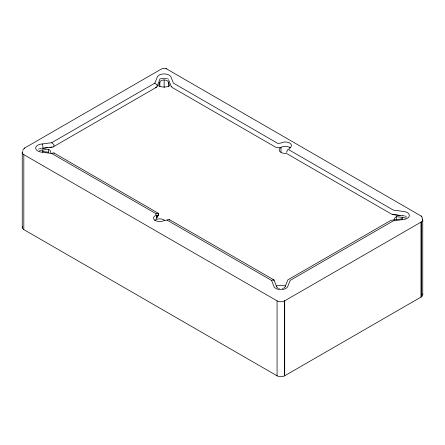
<?xml version="1.0" encoding="UTF-8"?>
<svg xmlns="http://www.w3.org/2000/svg" width="445" height="445" viewBox="0 0 445 445"><rect width="100%" height="100%" fill="white"/><g stroke="black" fill="none" stroke-linecap="round" stroke-linejoin="round"><path stroke-width="0.67" d="M156.851 215.363L156.696 218.328L156.851 215.363L156.896 217.95M48.477 152.184L42.575 151.5M42.742 148.435L42.764 148.107A5.251 0.484 86.2 0 0 42.848 146.6L42.748 145.532A7.048 0.651 86.2 0 0 42.664 144.886L42.637 144.686A6.792 0.629 86.2 0 0 42.52 143.941L42.459 143.946A7.181 4.15 0 0 0 35.667 148.013L35.667 148.163A7.181 4.15 0 0 0 42.459 152.229L51.653 153.453A9.167 5.295 -60 0 1 53.873 152.919L158.598 213.428A4.75 2.742 -60 0 1 158.42 214.484L158.331 214.796A4.75 2.742 -60 0 1 157.091 217.193L156.985 217.327M392.562 214.529L392.674 214.09M285.073 286.992L283.854 288.165M406.363 216.965L406.029 217.477M42.52 143.941L51.653 142.723L154.843 83.143L156.968 77.836A7.181 4.15 0 0 1 164.01 73.915L164.272 73.915A7.181 4.15 0 0 1 171.314 77.836L173.439 83.143L277.986 143.501L280.984 143.017A6.119 3.532 0 0 1 289.634 143.017A6.119 3.532 0 0 1 289.634 148.018L288.799 149.748L393.347 210.107L402.541 211.331A7.181 4.15 0 0 1 409.333 215.397L409.333 215.547A7.181 4.15 0 0 1 402.541 219.613L393.347 220.842L290.157 280.417L288.032 285.729A7.181 4.15 0 0 1 280.99 289.645L280.728 289.645A7.181 4.15 0 0 1 273.686 285.729L271.561 280.417L167.014 220.058L164.016 220.542A6.119 3.532 0 0 1 155.366 220.542A6.119 3.532 0 0 1 155.366 215.547L156.201 213.811A9.167 5.295 -60 0 1 158.42 213.277L158.515 213.277M157.024 86.486L159.621 80M159.85 82.431L158.62 85.74A7.954 4.595 0 0 0 161.007 86.653L161.212 86.703A7.954 4.595 0 0 0 164.016 87.025L164.266 87.025A7.954 4.595 0 0 0 167.075 86.703L167.276 86.653A7.954 4.595 0 0 0 169.662 85.74L168.433 82.431M285.162 286.502L287.837 279.883L391.033 220.303L402.163 218.818M22.801 150.11L24.308 148.252M288.149 149.097L286.43 152.396M24.586 148.046L161.446 69.003L163.699 68.296L166.113 68.663M24.219 148.319L24.67 147.99M405.495 218.295A4.289 2.475 0 0 0 402.23 217.371L396.417 216.659A7.954 4.595 0 0 0 394.837 218.033L394.754 218.156A7.954 4.595 0 0 0 394.192 219.774L394.192 219.919A7.954 4.595 0 0 0 394.203 220.047M53.105 146.928L156.301 87.348M22.45 151.628A5.357 3.093 0 0 0 23.819 154.649L277.074 300.859A5.357 3.093 0 0 0 284.644 300.859L421.181 222.033A5.357 3.093 0 0 0 422.55 219.012M22.45 226.577A5.357 3.093 0 0 0 23.819 229.598L277.074 375.814A5.357 3.093 0 0 0 284.644 375.814L421.181 296.987A5.357 3.093 0 0 0 422.55 293.967M283.081 288.499L282.358 288.694M42.564 151.545L42.77 151.506A7.087 0.656 -86.2 0 0 42.664 151.739L42.637 151.817A6.792 0.629 -86.2 0 0 42.52 152.234M48.305 147.551L42.553 148.319M49.417 147.401L52.543 147.134A4.75 2.742 60 0 0 54.056 145.103L53.873 144.753A9.167 5.295 60 0 0 51.653 142.723M43.171 148.224L48.388 147.529M49.695 147.356L51.653 147.095M39.405 150.983A4.289 2.475 0 0 1 42.77 149.982L48.583 149.275A7.954 4.595 0 0 1 50.163 150.649L50.246 150.766A7.954 4.595 0 0 1 50.808 152.385L50.808 152.535A7.954 4.595 0 0 1 50.769 152.913M155.633 87.565L155.739 87.554A4.75 2.742 60 0 0 157.246 85.529L157.068 85.173A9.167 5.295 60 0 0 154.843 83.143M276.556 286.502L273.881 279.883L169.239 219.524A9.167 5.295 -60 0 0 167.014 220.058M273.881 279.883L273.786 279.883A9.167 5.295 -60 0 0 271.561 280.417M392.457 214.518L402.263 215.842M395.583 214.785L397.813 215.091M398.375 215.163L400.049 215.397M279.36 288.694L278.631 288.499M393.252 214.284L394.988 214.857M166.324 68.752L421.165 216.053M166.024 68.625L166.43 68.797M277.864 288.165L276.645 286.992M287.348 153.953L391.895 214.312M51.653 153.453L156.201 213.811M421.437 216.348L421.765 216.765M421.098 215.981L421.515 216.426M421.999 217.127L422.199 217.494M421.71 216.676L422.055 217.216M169.334 219.524L169.417 219.669A4.75 2.742 -60 0 1 169.367 220.119M53.967 152.919L54.056 153.063A4.75 2.742 -60 0 1 54.023 153.364M171.219 86.38L171.981 87.348L276.618 147.757L280.984 147.39L280.984 152.19M168.661 80L171.258 86.486M422.75 219.847L422.75 294.801M421.181 222.033L421.181 296.987M421.115 222.072L421.115 297.021M402.152 217.371L402.152 219.424M396.495 216.615L396.495 219.357M284.711 300.826L284.711 375.775M284.644 300.859L284.644 375.814M277.074 300.859L277.074 375.814M168.433 86.547L168.433 82.386A4.289 2.475 0 0 0 164.144 79.955A4.289 2.475 0 0 0 159.85 82.386L159.85 86.547M164.144 79.955L164.144 87.498M48.505 149.225L48.505 152.657M42.848 149.982L42.848 151.356M23.819 154.649L23.819 229.598M22.25 152.463L22.25 227.412M422.06 218.328A5.357 3.093 0 0 1 422.377 218.712M38.565 149.131A7.181 4.15 0 0 1 39.221 148.88M39.922 148.674A7.181 4.15 0 0 1 41.418 148.396M154.649 220.414A6.119 3.532 0 0 1 157.608 219.09L157.819 219.051A6.119 3.532 0 0 1 164.856 220.52M22.851 151.039A5.357 3.093 0 0 1 22.94 150.944M276.189 286.157A7.954 4.595 0 0 1 277.724 285.651L277.925 285.601A7.954 4.595 0 0 1 280.734 285.278L280.984 285.278A7.954 4.595 0 0 1 283.788 285.601L283.993 285.651A7.954 4.595 0 0 1 285.529 286.157M159.449 79.293A7.181 4.15 0 0 1 160.066 79.015M160.512 78.854A7.181 4.15 0 0 1 161.696 78.531M162.197 78.442A7.181 4.15 0 0 1 164.01 78.287L164.272 78.287A7.181 4.15 0 0 1 165.829 78.403M166.586 78.531A7.181 4.15 0 0 1 167.542 78.782M168.216 79.015A7.181 4.15 0 0 1 168.427 79.104M286.964 153.291A6.119 3.532 0 0 1 280.901 152.34A6.119 3.532 0 0 1 279.482 148.808L279.555 148.691A6.119 3.532 0 0 1 284.527 146.388A6.119 3.532 0 0 1 290.351 147.885M273.964 280.033A4.75 2.742 -60 0 1 273.886 280.628M402.28 215.697A7.181 4.15 0 0 1 404.344 215.897M405.078 216.059A7.181 4.15 0 0 1 406.001 216.348M157.686 216.003L158.381 214.629L157.686 216.003"/></g></svg>
